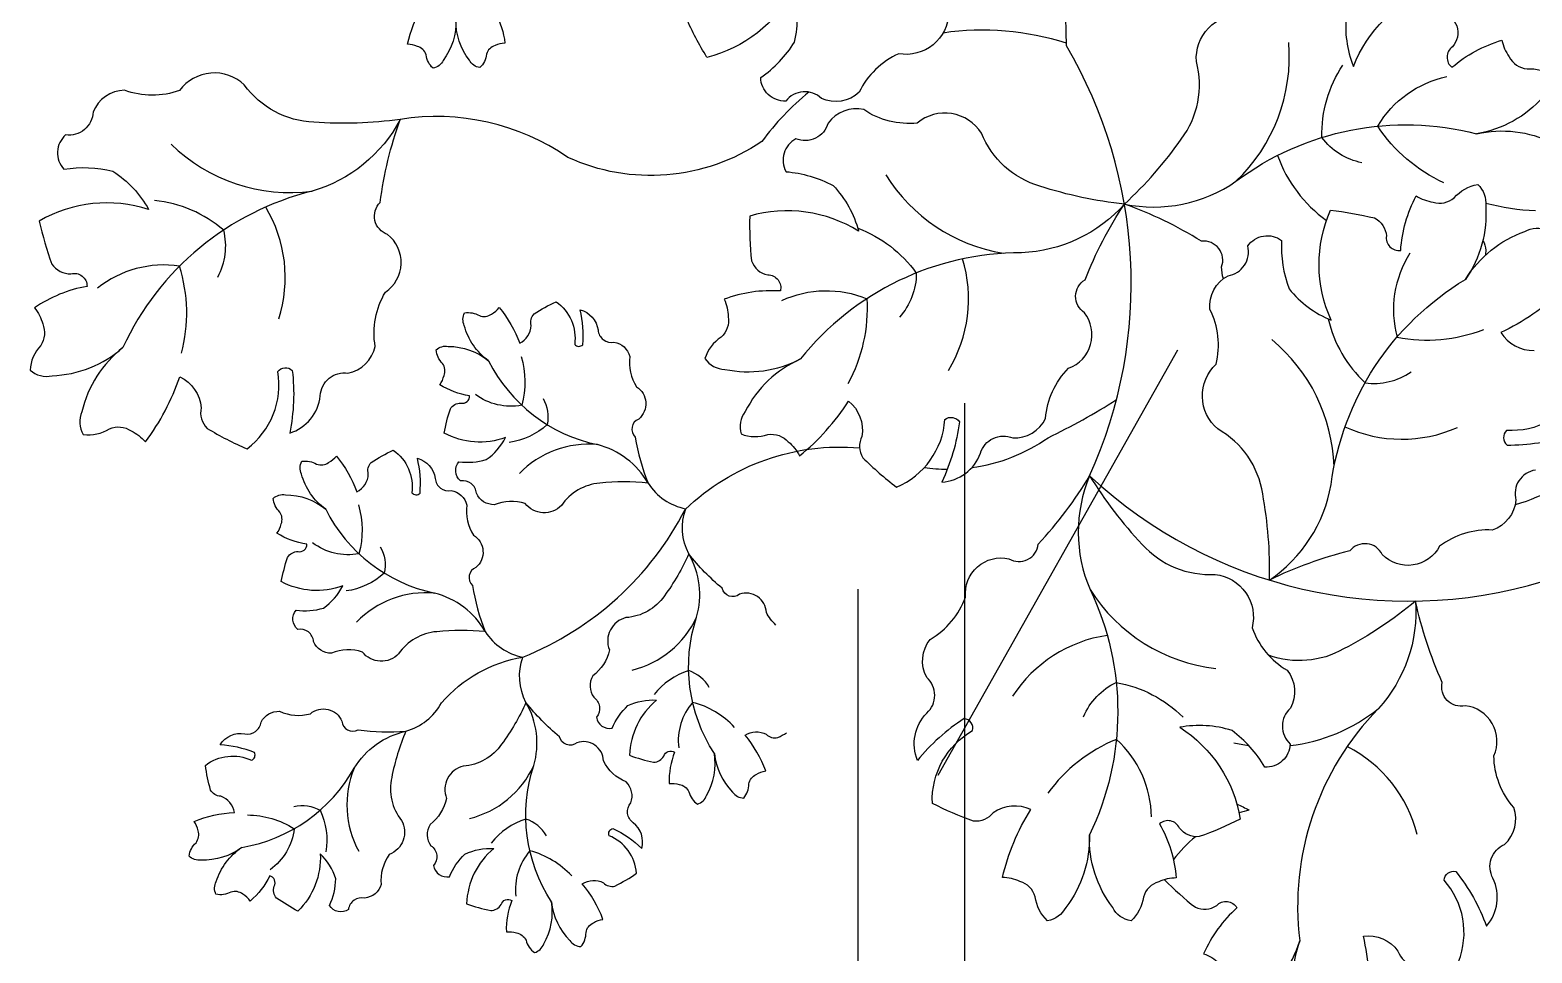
# Model space of a CAD drawing. Header units: millimetres. Extents: x 228.39 to 232.01, y 86.87 to 92.76.
# Drawn here: x 231.0723 to 231.4095, y 90.167 to 90.3743 of the extents above; entities that cross this region are included whole.
import ezdxf

# ---------------------------------------------------------------- set-up
doc = ezdxf.new("R2010")
doc.units = ezdxf.units.MM
for name, color, linetype in [('62', 62, 'Continuous'), ('63', 63, 'Continuous'), ('CauleArvore', 253, 'Continuous')]:
    doc.layers.add(name, color=color, linetype=linetype)

msp = doc.modelspace()

# ---------------------------------------------------------------- linework, layer by layer
at = {"layer": '62'}
for points in [[(231.3049662063806, 90.37135645473028, 0.1141174530393284), (231.2772914760216, 90.37365976919057, -0.2620553651360283)], [(231.3713246195477, 90.3445265226175, -0.1876286218963192), (231.3623368529072, 90.35019702176409, -0.1520058651265381), (231.3670167065609, 90.3664217725826)], [(231.3897469765146, 90.34003057195378, -0.1413864367129372), (231.3748896343914, 90.35273436726604, -0.210122964771746), (231.3903930812624, 90.36385984636979, -0.210122964771746)], [(231.247145806197, 90.36038774660861, 0.0624996626209866), (231.2365646633515, 90.3492710349248, -0.2620553651360283), (231.1930029194075, 90.3457312083164, 0.1928727074293483), (231.1553788493061, 90.35426884973225)], [(231.1553788493061, 90.35426884973225, -0.2043996860364353), (231.135586403386, 90.33812172832458, 0.2279428046577944), (231.0931303913275, 90.3030130121175, 0.2279428046577944)], [(231.3180004675446, 90.33523507209567, 0.2043996860364329), (231.3430272686648, 90.34034679107738, -0.2279428046577942), (231.3970769344011, 90.35101302506219, -0.2279428046577942)], [(231.1144465077186, 90.31885219190269, 0.1876286218963192), (231.1157415163612, 90.329400057202, 0.152005865126538), (231.1002159644692, 90.3360409011085)], [(231.3180004675446, 90.33523507209567, -0.2043996860364367), (231.2949080298467, 90.324316749586, 0.2279428046577933), (231.2452598844138, 90.30043796048989)], [(231.2581219584556, 90.32980236633303, -0.1487400713347152), (231.2712562275961, 90.31975056572882, -0.1876286218963192), (231.2674647092818, 90.30982288228157, -0.1876286218963192)], [(231.3821000881625, 90.3241969070612, 0.2101229647717458), (231.3792070419589, 90.30533521482971, 0.1413864367129372), (231.3986782085995, 90.30706746768575)], [(231.3505431593257, 90.25077870545447, 0.2043996860364367), (231.3643952851218, 90.27224004409359, -0.2279428046577933), (231.3945781813729, 90.31832830385157)], [(231.5201782885888, 90.31758124703195, -0.1802530025354734), (231.4709649871862, 90.31442390877008, 0.2251438523393833), (231.4329228898563, 90.29471009825534, -0.2626849896690132), (231.4057353413564, 90.26770998386223, -0.09065442908466861)], [(231.2410781893171, 90.31357785165828, -0.2101229647717458), (231.2601563788504, 90.31397261019787, -0.1413864367129372), (231.2558858565656, 90.29489671782768)], [(231.3637807406562, 90.30942780249048, 0.1487400713347152), (231.3720234693424, 90.295088864418, 0.1876286218963192), (231.3823626073687, 90.29754584114382, 0.1876286218963192)], [(231.1825435138072, 90.30100036679805, -0.1413864367129372), (231.1826740574206, 90.29005422615086, -0.210122964771746), (231.1722669610743, 90.29248002530436, -0.210122964771746)], [(231.1874470541754, 90.29158097982064, -0.1876286218963192), (231.1883746415391, 90.28570255792847, -0.1520058651265381), (231.1798131462971, 90.28168735898358)], [(231.2837206207411, 90.27603160848315, 0.1197327725187678), (231.3008562317502, 90.28275153277433, 0.03023788206227329), (231.3162128872475, 90.29132336386355, -0.1841083703680773)], [(231.1829183523801, 90.23347214800862, 0.1802530025354734), (231.2193886895918, 90.26666600773454, -0.2173875366482725), (231.2585305946358, 90.28047442007883, 0.2835782542006574)], [(231.2730494449313, 90.276051906992, 0.03334307076131927), (231.2782292230331, 90.2756754916348, 0.03023788206227329)], [(231.3101899911981, 90.27419752282727, 0.2043996860364353), (231.3102918003954, 90.24865422468189, -0.2279428046577944), (231.3101455339601, 90.19356236031197, -0.2279428046577944)], [(231.1459837242225, 90.2676547637628, -0.1413864367129372), (231.1461142678359, 90.2567086231156, -0.210122964771746), (231.1357071714896, 90.25913442226911, -0.210122964771746)], [(231.2259210490304, 90.21185071199295, -0.2279428046577942), (231.2219362786329, 90.24244384706915, 0.2043996860364329), (231.2201829699495, 90.25664034805682, -0.2049975904848279), (231.2194781419648, 90.26681775104386, -0.2049975904848279)], [(231.1508872645907, 90.2582353767854, -0.1876286218963192), (231.1518148519544, 90.25235695489323, -0.1520058651265381), (231.1432533567124, 90.24834175594833)], [(231.3833688420665, 90.24604957901187, -0.2043996860364329), (231.3750195315421, 90.22190916768515, 0.2279428046577942), (231.3573579396465, 90.16972484929987, 0.2279428046577942)], [(231.1198288224429, 90.19074181145025, 0.2279428046577928), (231.1450394953849, 90.20852495736769, -0.2043996860364349), (231.156673444159, 90.21684757519826, 0.2049975904848281), (231.1646399174365, 90.22322029969939, -0.1730102318134612), (231.1829183523801, 90.23347214800862, -0.1730102318134612)], [(231.1893612594457, 90.1785051089577, -0.2279428046577942), (231.1853764890482, 90.2090982440339, 0.2043996860364329), (231.1836231803648, 90.22329474502158, -0.2049975904848279), (231.1829183523801, 90.23347214800862, -0.2049975904848279)], [(231.2247679894059, 90.2266776763245, 0.1876286218963192), (231.2201540228421, 90.23043634295071, 0.1520058651265381), (231.2123771697946, 90.22505660503663)], [(231.3088380190293, 90.2200868176858, -0.1876286218963192), (231.3161617958917, 90.22778725937617, -0.152005865126538), (231.3311529223906, 90.22001489193521)], [(231.2304423247539, 90.21770151469875, 0.1413864367129372), (231.2210475328125, 90.22332049334979, 0.210122964771746), (231.2179090845652, 90.2131056855448, 0.210122964771746)], [(231.1315202641964, 90.19993303593405, -0.1876286218963192), (231.1374103800127, 90.19908286069928, -0.1520058651265381), (231.1387175173589, 90.1897173700392)], [(231.1210727622394, 90.19803060011863, -0.1413864367129372), (231.1315690416374, 90.19492203847338, -0.210122964771746), (231.1261774256639, 90.18569584570018, -0.210122964771746)], [(231.1882081998212, 90.19333207328926, 0.1876286218963192), (231.1835942332573, 90.19709073991547, 0.1520058651265381), (231.1758173802099, 90.19171100200138)], [(231.1938825351692, 90.1843559116635, 0.1413864367129372), (231.1844877432278, 90.18997489031453, 0.210122964771746), (231.1813492949804, 90.17976008250956, 0.210122964771746)]]:
    msp.add_lwpolyline(points, format="xyb", dxfattribs=at)
for centre, radius, start, end in [((231.2000005096497, 90.3715440613842), 0.1049658643867444, 359.5821735404677, 54.45095799120666), ((231.2145515956115, 90.31745408274683), 0.1049658643867444, 335.6631018363221, 30.53188628706008), ((231.3163540217956, 90.36834262917658), 0.03866819170092113, 313.614132344748, 4.746641409419472), ((231.1307814594992, 90.37649022534576), 0.03866819170092113, 226.0055660181356, 277.1380750828056), ((231.3811533428638, 90.35641453809073), 0.03055347511947142, 199.6128700170281, 234.4005470104001), ((231.2971469615207, 90.36231762064523), 0.03866819170092113, 212.1024550352077, 260.4901109255426), ((231.0990218338349, 90.31876191733735), 0.03055347511947142, 342.2726280196243, 31.13933741052608), ((231.2524467826585, 90.31391178032055), 0.03055347511947142, 328.3695170366965, 17.23622642759876), ((231.1022715830464, 90.29784748912586), 0.02370610377805731, 81.35543052559544, 128.8215374822393), ((231.0721882970578, 90.3107534396556), 0.03525592437372765, 345.1893495015026, 17.37937132104682), ((231.3264289496704, 90.27500344574466), 0.03866819170092113, 1.975074499317318, 50.36273038965277), ((231.2070128693047, 90.31602785302454), 0.03559504258891227, 206.6972816068433, 258.060352377721), ((231.3802782951377, 90.31297026495021), 0.03055347511947142, 245.2289589972623, 294.095668388164), ((231.1976974745476, 90.25963679432289), 0.02165418735251583, 84.82956208829077, 135.9620711529593), ((231.1951974150965, 90.26352830276767), 0.01822652723244424, 29.65507171034712, 75.86352789572805), ((231.2219500064404, 90.27954409202674), 0.01296417636406003, 212.6682055185941, 259.0081804686739), ((231.3817357219683, 90.3510027381125), 0.1049658643867444, 227.0304562442677, 286.8020835885392), ((231.17045307972, 90.28268224998929), 0.03559504258891227, 206.6972816068433, 258.060352377721), ((231.3429770418719, 90.26931588093312), 0.03866819170092113, 212.2986277218999, 263.4311367865714), ((231.1611376849629, 90.22629119128763), 0.02165418735251583, 84.82956208829077, 135.9620711529593), ((231.1586376255118, 90.23018269973242), 0.01822652723244424, 29.65507171034712, 75.86352789572805), ((231.2023156697371, 90.2516054810094), 0.02165418735251583, 283.8377702129154, 334.9702792775901), ((231.1853902168557, 90.2461984889915), 0.01296417636406003, 212.6682055185941, 259.0081804686739), ((231.3185664419573, 90.20811658371775), 0.03055347511947142, 98.29736539418016, 147.1640747850824), ((231.3507630527192, 90.25202315587225), 0.03866819170092113, 276.5737147846837, 308.8510530801119), ((231.3294266235978, 90.18230513537628), 0.03525592437372765, 112.0573314836596, 144.2473533032041), ((231.3003493450109, 90.19734107648162), 0.02370610377805731, 0.6151653224673972, 48.08127227911143), ((231.3507630527192, 90.25202315587225), 0.03866819170092113, 257.7185440154414, 262.7330235547149), ((231.354091104946, 90.18621923930019), 0.03055347511947142, 13.98560601692947, 62.85231540783141), ((231.1650668647972, 90.20029037757739), 0.02165418735251583, 157.6491857757407, 208.7816948404098), ((231.1657558801523, 90.21825987797416), 0.02165418735251583, 283.8377702129154, 334.9702792775901)]:
    msp.add_arc(centre, radius, start, end, dxfattribs=at)
at = {"layer": '63'}
for points in [[(231.3402161225902, 90.3184591377149, -0.08379440785387525), (231.3398203335465, 90.32110742087772, 0.5541101838924969), (231.3352986478271, 90.3269101636587, 0.05360560279891149), (231.3180004675446, 90.33523507209567, 0.05303807838268959), (231.3307736249319, 90.34984009143653, 0.2299676780149515), (231.3341643112077, 90.36723825119334, -0.453009155801419), (231.3443015054698, 90.37769102757684, 0.1775881189196565), (231.3521162253316, 90.38730586966469, -0.3028472262875298), (231.360346879276, 90.38967719967239, 0.4445358973400413), (231.3682363522213, 90.39120380416446, -0.4200628682774436), (231.3744475387763, 90.38662854843751, 0.1027662192553072), (231.3678367068195, 90.37780438083568, 0.1249756271620583), (231.3694224245133, 90.36615710505683, -0.2129696122085104), (231.3869576274956, 90.38353520309028, -0.03433418913963267), (231.3926489195484, 90.37523943775936, -0.263361124047625), (231.3916351242023, 90.37053943584132, 0.4961733732722903), (231.3915336061366, 90.36595362869066, -0.105188829234163), (231.4027374294026, 90.3720361088543, 0.1018354407082667), (231.4043832433778, 90.36832427310293, 0.2548810045278109), (231.4084010957938, 90.36561861884091, -0.1744881383592944), (231.414215850625, 90.36395518177517, -0.2361518438993939)], [(231.2786022770151, 90.37817901750027, -0.4530091558014004), (231.2673091571601, 90.36898724478931, 0.1775881189196833), (231.2584207558809, 90.36035524863583, -0.3028472262875391), (231.2499687957549, 90.35896555788435, 0.4445358973400543), (231.2419547299341, 90.35837475025839, -0.4200628682774251), (231.2363229830769, 90.36364686849724, 0.1027662192553072), (231.2439230755813, 90.37163483613308, 0.1249756271620594), (231.2437142704505, 90.38338770531854, -0.2129696122085123), (231.2242620064787, 90.36818602576466, -0.03433418913963757), (231.2195829004804, 90.37709200660416, -0.2633611240476315)], [(231.176681503461, 90.37816308821762, -0.105188829234163), (231.1788813258929, 90.37137134693239, 0.1018354407082667), (231.1766690843553, 90.37084586497302, 0.2548810045278109), (231.1747675620551, 90.36891132879872, -0.1744881383592944), (231.1732555693892, 90.36588067484982, -0.2361518438993939), (231.1709296276919, 90.36754659405341, -0.172045804718615), (231.1678878232019, 90.37664323733331, -0.1720458047186181), (231.1650413851162, 90.36748358211376, -0.2361518438993874), (231.1627516270531, 90.36576826885226, -0.174488138359288), (231.1611751241098, 90.36876587183623, 0.2548810045278096), (231.1592326378557, 90.37065927206345, 0.1018354407082642), (231.1570096575353, 90.37113729131583, -0.08115707204633878), (231.1604711335783, 90.37971856158794, 0.2683901017028241)], [(231.4120517780908, 90.35932723975127, -0.172045804718615), (231.3970769344011, 90.35101302506219, -0.1720458047186181), (231.4140876227563, 90.34901087843632, -0.2361518438993874)], [(231.4102660409539, 90.27549198558685, 0.4445358973400735), (231.4058884271342, 90.26875323185371, -0.302847226287535), (231.400599789358, 90.26201548884667, 0.1775881189196651), (231.3887539895424, 90.2583834010693, -0.5077713489282355), (231.3759019374608, 90.25649092505529, 0.5541101838924959), (231.3685921459449, 90.25731821794285, 0.05360560279891149), (231.3505431593257, 90.25077870545447, 0.05303807838268965), (231.349039749954, 90.2701229526574, 0.2299676780149539), (231.3389774809415, 90.28471553497397, -0.4530091558014004), (231.338597793549, 90.29927160172, 0.1775881189196833), (231.3371924677431, 90.31158176395586, -0.3028472262875391), (231.3412547867179, 90.31912261502875, 0.4445358973400543), (231.3456821615568, 90.32582878059986, -0.4200628682774251), (231.3532964487695, 90.32706750317978, 0.1027662192553072), (231.3549787786019, 90.3161707697536, 0.1249756271620594), (231.3644118772994, 90.30915719843526, -0.2129696122085123), (231.3642575074139, 90.33384439764512, -0.03433418913963757), (231.3741670811503, 90.33210921004128, -0.2633611240476315), (231.3768169153744, 90.32809720585162, 0.4961733732723008), (231.3800232420406, 90.3248170530426, -0.1051888292341653), (231.3835129375925, 90.3370785474733, 0.1018354407082685), (231.3873168574479, 90.33565846929933, 0.2548810045278082), (231.3920608428394, 90.33663740015875, -0.1744881383592801), (231.3973168539714, 90.33962951372598, -0.2361518438994192), (231.399110613244, 90.33484584515661, -0.1720458047186142), (231.3945781813729, 90.31832830385157, -0.1720458047186181), (231.4079073954917, 90.32908489068971, -0.2361518438993757), (231.4130092939965, 90.32935263862392, -0.1744881383592802)], [(231.4102995022584, 90.33371635038027, -0.05521114289692754), (231.3991416785981, 90.33537562050935, 0.2683901017028241)], [(231.3984738317702, 90.32700899273283, -0.1165430605391474), (231.3991781162386, 90.32487756319793, -0.004008262913707361), (231.3990012389414, 90.32371510637336, -0.2816703646801006)], [(231.4161882734777, 90.31567968628457, -0.08115707204633917), (231.4025218256689, 90.30639253310895, 0.2683901017028146), (231.4099893676529, 90.30237457429432, -0.263361124047613)], [(231.4202774273853, 90.29315911072628, -0.2816703646801013), (231.4037962479403, 90.28439559770723, 0.4476480907887236), (231.403907269637, 90.28111576000109, 0.08047336285184782), (231.4178237010615, 90.28325720292459, -0.2990547326261498)], [(231.2397132797651, 90.24068798615207, -0.08789902130899625), (231.2375946763202, 90.2434932727459, 0.5077713489282268), (231.2315761641941, 90.24757978904576, -0.5541101838924969), (231.2276890768509, 90.24894426300135, -0.05360560279891149), (231.2201829699495, 90.25664034805682, -0.05303807838268959), (231.2147103031944, 90.24725377155828, -0.2299676780149515), (231.2060805246701, 90.24234890066641, 0.453009155801419), (231.2023414161157, 90.23510255291089, -0.1775881189196565), (231.1986325836286, 90.22923852046507, 0.3028472262875298), (231.1988428322079, 90.22444648059893, -0.4445358973400413), (231.1994405686196, 90.21998629976018, 0.4200628682774436), (231.202977637157, 90.21750596758399, -0.1027662192553072), (231.2064816417603, 90.22258986377656, -0.1249756271620583), (231.2129470102562, 90.22382688858329, 0.2129696122085104), (231.2068522920605, 90.21141770445153, 0.03433418913963267), (231.2122714159206, 90.20987734148729, 0.263361124047625), (231.214585236803, 90.21125428545896, -0.4961733732722903), (231.2170012599163, 90.2121266130058, 0.105188829234163), (231.2157722639987, 90.20509407879315, -0.1018354407082667), (231.2180362353194, 90.20488294431095, -0.2548810045278109), (231.2201894709832, 90.20323315843271, 0.1744881383592944), (231.2221101971365, 90.20044357132645, 0.2361518438993939), (231.2241804755098, 90.20241822041669, 0.172045804718615), (231.2259210490304, 90.21185071199295, 0.1720458047186181), (231.2300197315145, 90.20317878628917, 0.2361518438993874), (231.2325267531073, 90.20180033269703, 0.174488138359288), (231.2336688281717, 90.20498885111897, -0.2548810045278096), (231.235327621266, 90.20713515555641, -0.1018354407082642), (231.2374619734745, 90.20791917377068, 0.08115707204633878), (231.2328351265574, 90.21593243175256, -0.2683901017028241), (231.2375793937196, 90.21613818205628, 0.2633611240475965), (231.240168726894, 90.21539987623305, 0.01359188383691224), (231.2421337323333, 90.21645943523038, 0.2816703646801006)], [(231.3924032789371, 90.1853334847838, -0.08047336285184804), (231.3993010285817, 90.17305855540604, 0.299054732626132), (231.4007519122536, 90.18379688689535, -0.4445358973400594), (231.4033562134785, 90.19139898658958, 0.3028472262875131), (231.4053978189947, 90.19971756322701, -0.1775881189196616), (231.4009505319099, 90.21128202051992, 0.5077713489282268), (231.3945132977464, 90.22256558044104, -0.5541101838924969), (231.3893535818327, 90.22780912859254, -0.05360560279891149), (231.3833688420665, 90.24604957901187, -0.05303807838268959), (231.3672150054805, 90.23530184887288, -0.2180849490682808), (231.3503789906292, 90.23389111693284, 0.453009155801419)], [(231.3432750218495, 90.20043756982096, -0.03141369572532032), (231.3459709203563, 90.19912639462828, 0.01899843887319681), (231.3437570896023, 90.19849766766269, 0.03433418913963267)], [(231.3339460522427, 90.19313384702745, 0.05910347658363043), (231.328994041427, 90.1879941333621, 0.03433418913963267)], [(231.3269748713571, 90.18347832447681, 0.03174146131471042), (231.333921352518, 90.17729140541722, 0.263361124047625), (231.3387137092068, 90.1776801423471, -0.4961733732722903), (231.3432732315168, 90.17717945337596, 0.105188829234163), (231.335774129693, 90.16686995811406, -0.1018354407082667), (231.3392381018241, 90.16475162731814, -0.2548810045278109), (231.341393538397, 90.1604136789318, 0.1744881383592944), (231.3422801316412, 90.15443100820393, 0.2361518438993939), (231.3471518848824, 90.1559695392132, 0.172045804718615), (231.3573579396465, 90.16972484929987, 0.1720458047186181), (231.3571122107438, 90.15259850331668, 0.2361518438993874), (231.3600481986242, 90.14841747085137, 0.174488138359288), (231.3643859863891, 90.15263196891468, -0.2548810045278096), (231.3687329276178, 90.15476921129127, -0.1018354407082642), (231.3727714070936, 90.154348364752, 0.08115707204633878), (231.3716524923769, 90.17083384441362, -0.2683901017028241), (231.3794209954742, 90.16743405972268, 0.2633611240475965), (231.3829922063556, 90.16421470390601, 0.03433418913963283), (231.393020280147, 90.16501985214705, 0.2816703646801006), (231.3897531226874, 90.18339794014517, -0.447648090788793), (231.3924032789371, 90.1853334847838, -0.08047336285184804)]]:
    msp.add_lwpolyline(points, format="xyb", dxfattribs=at)
for points in [[(231.0842184439661, 90.28347282112706, 0.1744881383592826), (231.0901239769924, 90.28477784077955, -0.2548810045278165), (231.0949453575297, 90.2843109438555, -0.1018354407082663), (231.0981596359448, 90.28183004834062, 0.08115707204633889), (231.1058736130884, 90.29644228863584, -0.268390101702822), (231.1106950713973, 90.28946649362061, 0.2633611240476109), (231.1120407715568, 90.28485055491713, 0.034334189139633), (231.1209948120747, 90.28026408720662, 0.2816703646800977), (231.1278761729044, 90.29761560902645, -0.4476480907887908), (231.1311480866151, 90.29786906881698, -0.0804733628518486), (231.1305634546758, 90.28380098270395, 0.2990547326261485), (231.1374424679837, 90.292173318251, -0.4445358973400563), (231.1436540791903, 90.29727137580754, 0.3028472262875256), (231.1497636360125, 90.30327472368957, -0.1775881189196615), (231.1520593871544, 90.3154502960206, 0.5077713489282397), (231.1525146483738, 90.32843295543199, -0.5541101838924329), (231.1508816653459, 90.33560587896133, -0.0536056027989116), (231.1553788493061, 90.35426884973225, -0.05303807838268965), (231.1359872101067, 90.35361733707074, -0.229967678014949), (231.1203685749685, 90.36199892121465, 0.4530091558014059), (231.1058602126552, 90.36076172089975, -0.1775881189196614), (231.0934701335585, 90.36079294379437, 0.3028472262875249), (231.086426402198, 90.35591926767894, -0.4445358973400437), (231.0802526975105, 90.3507753708037, 0.420062868277418), (231.079866187898, 90.3430706700498, -0.1027662192553043), (231.0908822848418, 90.3426073762421, -0.1249756271620578), (231.0988988887138, 90.33401042352425, 0.2129696122085104), (231.0743469006327, 90.33142556063495, 0.03433418913963278), (231.0771705414899, 90.32176959978344, 0.2633611240475967), (231.0814517064383, 90.31958112412262, -0.4961733732722993), (231.0850672615369, 90.31675841363992, 0.1051888292341508), (231.0732685009663, 90.31193021835448, -0.1018354407082692), (231.075101743578, 90.30830728448638, -0.2548810045278139), (231.074655051529, 90.30348399004835, 0.1744881383592873), (231.0722643926235, 90.29792852907595, 0.2361518438993992), (231.0772175053506, 90.29667643817591, 0.1720458047186156), (231.0931303913275, 90.3030130121175, 0.1720458047186174), (231.0839186421063, 90.28857293643505, 0.2361518438993921)], [(231.2282906345784, 90.29811058655058, 0.1720458047186142), (231.2452598844138, 90.30043796048989, 0.1720458047186181), (231.2328483355877, 90.28863433540405, 0.2361518438993757), (231.231913894757, 90.28361159933257, 0.1744881383592802), (231.2379599870597, 90.28345940049506, -0.2548810045278265), (231.2425279313733, 90.28184769711963, -0.1018354407082649), (231.2450519310443, 90.27866715409257, 0.08115707204633917), (231.2560509552097, 90.2909977857563, -0.2683901017028146), (231.2590550121079, 90.28306785394882, 0.263361124047613), (231.2592521666681, 90.27826380054438, 0.034334189139631), (231.2668418446727, 90.27166021701399, 0.2816703646801013), (231.2776908419373, 90.2868499403388, -0.4476480907887236), (231.2809278013286, 90.28630979675135, -0.08047336285184782), (231.2769800068275, 90.2727943330166, 0.2990547326261498), (231.2856691997416, 90.27926849343363, -0.4445358973400735), (231.2929237971743, 90.28272466483, 0.302847226287535), (231.3002968539029, 90.28708412636026, -0.1775881189196651), (231.3054509030651, 90.29835137145955, 0.5077713489282355), (231.3090123098228, 90.31084429305844, -0.5541101838924959), (231.3091506830241, 90.31819944896326, -0.05360560279891149), (231.3180004675446, 90.33523507209567, -0.05303807838268965), (231.2990203907839, 90.33926208410765, -0.2299676780149539), (231.2858732612976, 90.35115097398915, 0.4530091558014004), (231.2714926687237, 90.35343609955541, -0.1775881189196833), (231.2594730786263, 90.35644350521223, 0.3028472262875391), (231.2514646538413, 90.3534050841057, -0.4445358973400543), (231.2442358380912, 90.34989530811835, 0.4200628682774251), (231.242009360614, 90.34250919943844, -0.1027662192553072), (231.2525914031911, 90.33941252252234, -0.1249756271620594), (231.2583074658805, 90.3291411953927, 0.2129696122085123), (231.2338536738859, 90.33253143018905, 0.03433418913963757), (231.2342744502636, 90.32247988926757, 0.2633611240476315), (231.2379043432203, 90.31932684690244, -0.4961733732723008), (231.2407357319904, 90.31571808384938, 0.1051888292341653), (231.2281225121783, 90.31386635312101, -0.1018354407082685), (231.229031525818, 90.30990906585714, -0.2548810045278082), (231.2274389755108, 90.30533440887093, 0.1744881383592801), (231.2237834843721, 90.3005161331261, 0.2361518438994192)], [(231.1963909686452, 90.3036457316452, 0.08047336285184804), (231.1957932722856, 90.31150797369953, -0.299054732626132), (231.1998042282829, 90.30695449713649, 0.4445358973400594), (231.2033787029685, 90.30422070258409, -0.3028472262875131), (231.2069134674547, 90.30097828210388, 0.1775881189196616), (231.2084324370831, 90.29420812359683, -0.5077713489282268), (231.2089368584073, 90.28695087461323, 0.5541101838924969), (231.2081608451954, 90.2829050075017, 0.05360560279891149), (231.2110366274098, 90.27254637619002, 0.05303807838268959), (231.2001711853036, 90.27253815350652, 0.2299676780149515), (231.191591064433, 90.26754692503138, -0.453009155801419), (231.1834473836209, 90.2679603877346, 0.1775881189196565), (231.1765136307125, 90.2677046817567, -0.3028472262875298), (231.1724777578124, 90.27029689711772, 0.4445358973400413), (231.1689236168812, 90.27305707540437, -0.4200628682774436), (231.1685591562261, 90.277361732182, 0.1027662192553072), (231.174715625114, 90.27783283682979, 0.1249756271620583), (231.1790369775478, 90.2827984317894, -0.2129696122085104), (231.1652462702666, 90.28377302574967, -0.03433418913963267), (231.1666409158784, 90.28923146738539, -0.263361124047625), (231.1689948755327, 90.29053860766975, 0.4961733732722903), (231.1709641186343, 90.29218791195925, -0.105188829234163), (231.164267873913, 90.29466324528012, 0.1018354407082667), (231.1652242241447, 90.29672614085308, 0.2548810045278109), (231.1648814837203, 90.29941700433334, -0.1744881383592944), (231.1634366859249, 90.30248026150666, -0.2361518438993939), (231.1661847188969, 90.30327625544926, -0.172045804718615), (231.1752125179137, 90.30003583287964, -0.1720458047186181), (231.1697793319732, 90.30794038751935, -0.2361518438993874), (231.1698490590545, 90.31080053256926, -0.174488138359288), (231.1731793000122, 90.31018370168252, 0.2548810045278096), (231.1758687038487, 90.31053771336585, 0.1018354407082642), (231.177619936785, 90.3119879985493, -0.08115707204633878), (231.1822181752193, 90.30395829001282, 0.2683901017028241), (231.184782472103, 90.3079551369683, -0.2633611240475965), (231.1854468664434, 90.31056441310115, -0.03433418913963283), (231.1903699858649, 90.31330348532256, -0.2816703646801006), (231.1945549038878, 90.30372467439557, 0.447648090788793)], [(231.1598311790605, 90.27030012860996, 0.08047336285184804), (231.1592334827009, 90.27816237066429, -0.299054732626132), (231.1632444386982, 90.27360889410124, 0.4445358973400594), (231.1668189133838, 90.27087509954885, -0.3028472262875131), (231.1703536778701, 90.26763267906864, 0.1775881189196616), (231.1718726474984, 90.26086252056157, -0.5077713489282268), (231.1723770688226, 90.25360527157798, 0.5541101838924969), (231.1716010556106, 90.24955940446645, 0.05360560279891149), (231.1744768378251, 90.23920077315478, 0.05303807838268959), (231.1636113957189, 90.23919255047127, 0.2299676780149515), (231.1550312748483, 90.23420132199614, -0.453009155801419), (231.1468875940362, 90.23461478469936, 0.1775881189196565), (231.1399538411278, 90.23435907872145, -0.3028472262875298), (231.1359179682277, 90.23695129408247, 0.4445358973400413), (231.1323638272966, 90.23971147236912, -0.4200628682774436), (231.1319993666413, 90.24401612914676, 0.1027662192553072), (231.1381558355293, 90.24448723379454, 0.1249756271620583), (231.1424771879631, 90.24945282875416, -0.2129696122085104), (231.1286864806819, 90.25042742271442, -0.03433418913963267), (231.1300811262937, 90.25588586435015, -0.263361124047625), (231.1324350859479, 90.2571930046345, 0.4961733732722903), (231.1344043290497, 90.258842308924, -0.105188829234163), (231.1277080843283, 90.26131764224488, 0.1018354407082667), (231.12866443456, 90.26338053781782, 0.2548810045278109), (231.1283216941356, 90.26607140129809, -0.1744881383592944), (231.1268768963401, 90.2691346584714, -0.2361518438993939), (231.1296249293123, 90.26993065241402, -0.172045804718615), (231.138652728329, 90.2666902298444, -0.1720458047186181), (231.1332195423884, 90.27459478448411, -0.2361518438993874), (231.1332892694698, 90.277454929534, -0.174488138359288), (231.1366195104275, 90.27683809864727, 0.2548810045278096), (231.1393089142641, 90.2771921103306, 0.1018354407082642), (231.1410601472003, 90.27864239551405, -0.08115707204633878), (231.1456583856346, 90.27061268697757, 0.2683901017028241), (231.1482226825183, 90.27460953393306, -0.2633611240475965), (231.1488870768587, 90.2772188100659, -0.03433418913963283), (231.1538101962802, 90.27995788228732, -0.2816703646801006), (231.1579951143032, 90.27037907136032, 0.447648090788793)], [(231.3007152156507, 90.17426699904821, -0.1744881383592826), (231.2979717728379, 90.17965698217913, 0.2548810045278165), (231.2945485125183, 90.18308407888145, 0.1018354407082663), (231.2905906591423, 90.18399062448958, -0.08115707204633889), (231.2969759700724, 90.19923040185483, 0.268390101702822), (231.2885256638102, 90.19852294133088, -0.2633611240476109), (231.2841058276663, 90.19663010021382, -0.034334189139633), (231.2748757418323, 90.20063210510575, -0.2816703646800977), (231.2839055723593, 90.2169688917233, 0.4476480907887908), (231.282022923508, 90.21965688251544, 0.0804733628518486), (231.2715291363977, 90.21026895018338, -0.2990547326261485), (231.2736255917833, 90.22090011669606, 0.4445358973400563), (231.2736171852292, 90.22893592617369, -0.3028472262875256), (231.2743727862056, 90.23746797970853, 0.1775881189196615), (231.2823179878188, 90.24697528249206, -0.5077713489282397), (231.2920556503457, 90.2555738077542, 0.5541101838924329), (231.2986328038099, 90.25886903427677, 0.0536056027989116), (231.3101899911981, 90.27419752282727, 0.05303807838268965), (231.3220048719613, 90.25880698248136, 0.229967678014949), (231.3383995476666, 90.25206848673947, -0.4530091558014059), (231.3466601047124, 90.24007738841932, 0.1775881189196614), (231.3545547117471, 90.23052803165241, -0.3028472262875249), (231.3552649979497, 90.2219920862527, 0.4445358973400437), (231.3552139223856, 90.21395643469742, -0.420062868277418), (231.3495088960991, 90.20876370146155, 0.1027662192553043), (231.3421533774529, 90.21697743255478, 0.1249756271620578), (231.3304213700553, 90.21770786810644, -0.2129696122085104), (231.3440210571939, 90.19710373879646, -0.03433418913963278), (231.3347698513428, 90.1931508009072, -0.2633611240475967), (231.3303601282535, 90.19506708410903, 0.4961733732722993), (231.3258833808761, 90.19606641691627, -0.1051888292341508), (231.3296493084009, 90.18388692552305, 0.1018354407082692), (231.3256866971784, 90.18300140839412, 0.2548810045278139), (231.3222452876696, 90.17959253708311, -0.1744881383592873), (231.3194732634059, 90.17421719727055, -0.2361518438993992), (231.3153598970918, 90.17724725913057, -0.1720458047186156), (231.3101455339601, 90.19356236031197, -0.1720458047186174), (231.3048446132207, 90.17727517673886, -0.2361518438993921)], [(231.1226357076738, 90.21204156590385, 0.08047336285184804), (231.1149477340591, 90.21379289475875, -0.299054732626132), (231.1204827922095, 90.21627987045102, 0.4445358973400594), (231.1241504350932, 90.21888734003088, -0.3028472262875131), (231.1282922791725, 90.22130663293719, 0.1775881189196616), (231.1352090249435, 90.22075805032435, -0.5077713489282268), (231.1422914488697, 90.21909631177331, 0.5541101838924969), (231.1459275682701, 90.2171598529188, 0.05360560279891149), (231.156673444159, 90.21684757519826, 0.05303807838268959), (231.1534718563983, 90.20646452479942, 0.2299676780149515), (231.1557059707785, 90.19679293915995, -0.453009155801419), (231.1529054695773, 90.18913476172682, 0.1775881189196565), (231.1511016680081, 90.18243486509765, -0.3028472262875298), (231.1474329987959, 90.17934476530066, 0.4445358973400413), (231.1437461556328, 90.17676451542458, -0.4200628682774436), (231.1395259197261, 90.17768783034066, 0.1027662192553072), (231.1408943389872, 90.18370875032706, 0.1249756271620583), (231.1374267556959, 90.18930402389299, -0.2129696122085104), (231.1324221376582, 90.17641654008122, -0.03433418913963267), (231.1276192055597, 90.17936127516766, -0.263361124047625), (231.1270657050244, 90.18199630437707, 0.4961733732722903), (231.1260716700808, 90.18436485194124, -0.105188829234163), (231.121728844689, 90.17869856249986, 0.1018354407082667), (231.1200404839176, 90.18022157983931, 0.2548810045278109), (231.1173684489227, 90.18068896218169, -0.1744881383592944), (231.1140151099507, 90.18021345937595, -0.2361518438993939), (231.1140663499079, 90.18307399534655, -0.172045804718615), (231.1198288224429, 90.19074181145025, -0.1720458047186181), (231.1106721132165, 90.18788591060117, -0.2361518438993874), (231.1079601850689, 90.18879735851237, -0.174488138359288), (231.1095331821166, 90.19179680270544, 0.2548810045278096), (231.1099893649775, 90.19447077250058, 0.1018354407082642), (231.1091210727965, 90.19657225117024, -0.08115707204633878), (231.1181507239953, 90.19859349215217, 0.2683901017028241), (231.1150896622055, 90.20222396110435, -0.2633611240475965), (231.1127930624215, 90.20362944010057, -0.03433418913963283), (231.1116304039463, 90.20914195737883, -0.2816703646801006), (231.1220179490097, 90.2103107452939, 0.447648090788793)], [(231.2031344327935, 90.19499322105138, -0.08047336285184804), (231.209628904917, 90.1905217645888, 0.299054732626132), (231.2077110566735, 90.19627882763673, -0.4445358973400594), (231.2071463513545, 90.20074331079103, 0.3028472262875131), (231.2061220790534, 90.20542932368016, -0.1775881189196616), (231.2010348867356, 90.21014766971065, 0.5077713489282268), (231.1950163746094, 90.21423418601051, -0.5541101838924969), (231.1911292872661, 90.21559865996609, -0.05360560279891149), (231.1836231803648, 90.22329474502158, -0.05303807838268959), (231.1781505136098, 90.21390816852303, -0.2299676780149515), (231.1695207350854, 90.20900329763117, 0.453009155801419), (231.165781626531, 90.20175694987564, -0.1775881189196565), (231.1620727940439, 90.19589291742983, 0.3028472262875298), (231.1622830426232, 90.19110087756368, -0.4445358973400413), (231.1628807790349, 90.18664069672494, 0.4200628682774436), (231.1664178475723, 90.18416036454875, -0.1027662192553072), (231.1699218521756, 90.18924426074132, -0.1249756271620583), (231.1763872206715, 90.19048128554805, 0.2129696122085104), (231.1702925024758, 90.17807210141629, 0.03433418913963267), (231.1757116263359, 90.17653173845204, 0.263361124047625), (231.1780254472183, 90.17790868242372, -0.4961733732722903), (231.1804414703316, 90.17878100997055, 0.105188829234163), (231.179212474414, 90.1717484757579, -0.1018354407082667), (231.1814764457347, 90.17153734127571, -0.2548810045278109), (231.1836296813985, 90.16988755539747, 0.1744881383592944), (231.1855504075518, 90.1670979682912, 0.2361518438993939), (231.1876206859251, 90.16907261738143, 0.172045804718615), (231.1893612594457, 90.1785051089577, 0.1720458047186181), (231.1934599419298, 90.16983318325393, 0.2361518438993874), (231.1959669635226, 90.16845472966179, 0.174488138359288), (231.197109038587, 90.17164324808371, -0.2548810045278096), (231.1987678316812, 90.17378955252117, -0.1018354407082642), (231.2009021838898, 90.17457357073543, 0.08115707204633878), (231.1962753369727, 90.1825868287173, -0.2683901017028241), (231.2010196041348, 90.18279257902104, 0.2633611240475965), (231.2036089373093, 90.1820542731978, 0.03433418913963283), (231.2084526836455, 90.18493137988742, 0.2816703646801006), (231.2022790793238, 90.19336664913698, -0.447648090788793)]]:
    msp.add_lwpolyline(points, format="xyb", close=True, dxfattribs=at)
at = {"layer": 'CauleArvore'}
for p, q in [((231.276176230212, 90.20698023976588), (231.3299680448568, 90.30248728229076)), ((231.2821531100021, 90.0995348070707), (231.2821531100021, 90.29054890526004)), ((231.2582456167083, 90.03984290877754), (231.2582456167083, 90.24876457251295))]:
    msp.add_line(p, q, dxfattribs=at)

doc.saveas('drawing.dxf')
